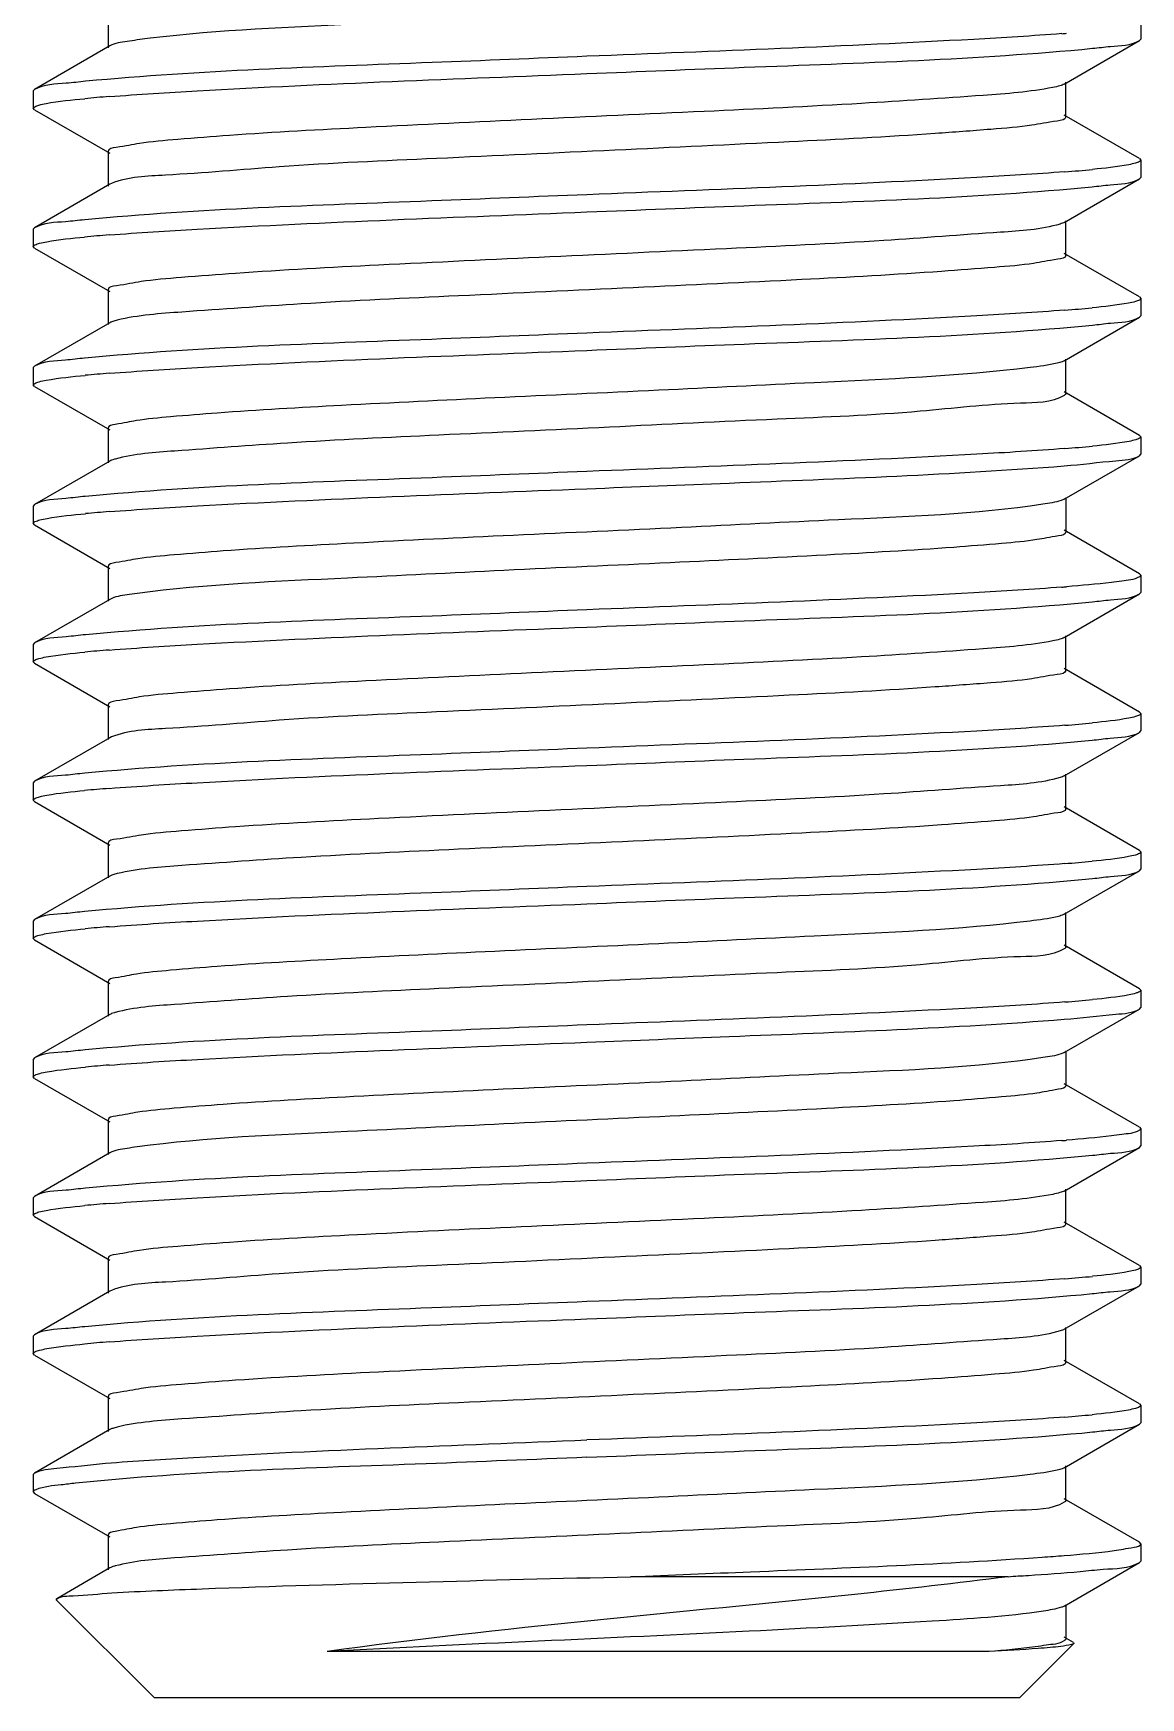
# Model space of a CAD drawing. Extents: x 1725261 to 1937680, y 860327 to 1571294.
# Drawn here: x 1828760.7 to 1828903.1, y 1234592.4 to 1234806.5 of the extents above; entities that cross this region are included whole.
import ezdxf

# ---------------------------------------------------------------- set-up
doc = ezdxf.new("R2010")
doc.units = 0
doc.header["$LTSCALE"] = 1000
doc.header["$MEASUREMENT"] = 0

msp = doc.modelspace()

# ---------------------------------------------------------------- linework, layer by layer
at = {"linetype": 'Continuous'}
for p, q in [((1828770.32, 1234809.09), (1828770.32, 1234804.64)), ((1828903.05, 1234807.97), (1828903.05, 1234805.75)), ((1828770.52, 1234804.86), (1828760.86, 1234799.27)), ((1828893.23, 1234799.96), (1828902.88, 1234805.56)), ((1828902.88, 1234805.56), (1828903.05, 1234805.75)), ((1828760.86, 1234799.27), (1828760.69, 1234799.08)), ((1828760.69, 1234799.08), (1828760.69, 1234796.85)), ((1828893.42, 1234795.74), (1828893.42, 1234800.19)), ((1828760.86, 1234796.66), (1828760.69, 1234796.85)), ((1828760.86, 1234796.66), (1828770.52, 1234791.07)), ((1828902.88, 1234790.37), (1828893.23, 1234795.97)), ((1828770.32, 1234791.29), (1828770.32, 1234786.84)), ((1828902.88, 1234790.37), (1828903.05, 1234790.18)), ((1828903.05, 1234790.18), (1828903.05, 1234787.96)), ((1828893.23, 1234782.17), (1828902.88, 1234787.76)), ((1828902.88, 1234787.76), (1828903.05, 1234787.96)), ((1828770.52, 1234787.07), (1828760.86, 1234781.48)), ((1828770.74, 1234787.17), (1828770.52, 1234787.07)), ((1828760.86, 1234781.48), (1828760.69, 1234781.28)), ((1828893.42, 1234777.95), (1828893.42, 1234782.39)), ((1828760.69, 1234781.28), (1828760.69, 1234779.06)), ((1828760.86, 1234778.86), (1828760.69, 1234779.06)), ((1828760.86, 1234778.86), (1828770.52, 1234773.27)), ((1828902.88, 1234772.58), (1828893.23, 1234778.17)), ((1828770.32, 1234773.5), (1828770.32, 1234769.05)), ((1828902.88, 1234772.58), (1828903.05, 1234772.38)), ((1828903.05, 1234772.38), (1828903.05, 1234770.16)), ((1828770.52, 1234769.27), (1828760.86, 1234763.68)), ((1828893.23, 1234764.37), (1828902.88, 1234769.97)), ((1828902.88, 1234769.97), (1828903.05, 1234770.16)), ((1828893.23, 1234764.37), (1828892.95, 1234764.25)), ((1828893.42, 1234760.15), (1828893.42, 1234764.6)), ((1828760.86, 1234763.68), (1828760.69, 1234763.49)), ((1828760.69, 1234763.49), (1828760.69, 1234761.26)), ((1828760.86, 1234761.07), (1828760.69, 1234761.26)), ((1828760.86, 1234761.07), (1828770.52, 1234755.48)), ((1828902.88, 1234754.78), (1828893.23, 1234760.38)), ((1828770.32, 1234755.7), (1828770.32, 1234751.25)), ((1828902.88, 1234754.78), (1828903.05, 1234754.59)), ((1828903.05, 1234754.59), (1828903.05, 1234752.37)), ((1828770.52, 1234751.48), (1828760.86, 1234745.89)), ((1828893.23, 1234746.58), (1828902.88, 1234752.17)), ((1828902.88, 1234752.17), (1828903.05, 1234752.37)), ((1828760.86, 1234745.89), (1828760.69, 1234745.69)), ((1828760.69, 1234745.69), (1828760.69, 1234743.47)), ((1828893.42, 1234746.8), (1828893.42, 1234742.36)), ((1828760.86, 1234743.27), (1828760.69, 1234743.47)), ((1828760.86, 1234743.27), (1828770.52, 1234737.68)), ((1828902.88, 1234736.99), (1828893.23, 1234742.58)), ((1828770.32, 1234737.91), (1828770.32, 1234733.46)), ((1828902.88, 1234736.99), (1828903.05, 1234736.79)), ((1828903.05, 1234736.79), (1828903.05, 1234734.57)), ((1828893.23, 1234728.78), (1828902.88, 1234734.38)), ((1828902.88, 1234734.38), (1828903.05, 1234734.57)), ((1828770.52, 1234733.68), (1828760.86, 1234728.09)), ((1828760.86, 1234728.09), (1828760.69, 1234727.9)), ((1828760.69, 1234727.9), (1828760.69, 1234725.67)), ((1828893.42, 1234724.56), (1828893.42, 1234729.01)), ((1828760.86, 1234725.48), (1828760.69, 1234725.67)), ((1828760.86, 1234725.48), (1828770.52, 1234719.89)), ((1828902.88, 1234719.19), (1828893.23, 1234724.79)), ((1828770.32, 1234720.11), (1828770.32, 1234715.66)), ((1828902.88, 1234719.19), (1828903.05, 1234719)), ((1828903.05, 1234719), (1828903.05, 1234716.78)), ((1828770.52, 1234715.89), (1828760.86, 1234710.3)), ((1828770.74, 1234715.99), (1828770.52, 1234715.89)), ((1828893.23, 1234710.99), (1828902.88, 1234716.58)), ((1828902.88, 1234716.58), (1828903.05, 1234716.78)), ((1828893.42, 1234706.77), (1828893.42, 1234711.21)), ((1828760.86, 1234710.3), (1828760.69, 1234710.1)), ((1828760.69, 1234710.1), (1828760.69, 1234707.88)), ((1828760.86, 1234707.68), (1828760.69, 1234707.88)), ((1828760.86, 1234707.68), (1828770.52, 1234702.09)), ((1828902.88, 1234701.4), (1828893.23, 1234706.99)), ((1828770.32, 1234702.32), (1828770.32, 1234697.87)), ((1828902.88, 1234701.4), (1828903.05, 1234701.2)), ((1828903.05, 1234701.2), (1828903.05, 1234698.98)), ((1828770.52, 1234698.09), (1828760.86, 1234692.5)), ((1828893.23, 1234693.19), (1828902.88, 1234698.79)), ((1828902.88, 1234698.79), (1828903.05, 1234698.98)), ((1828760.86, 1234692.5), (1828760.69, 1234692.31)), ((1828760.69, 1234692.31), (1828760.69, 1234690.08)), ((1828893.23, 1234693.19), (1828892.95, 1234693.07)), ((1828893.42, 1234688.97), (1828893.42, 1234693.42)), ((1828760.86, 1234689.89), (1828760.69, 1234690.08)), ((1828760.86, 1234689.89), (1828770.52, 1234684.3)), ((1828902.88, 1234683.6), (1828893.23, 1234689.2)), ((1828770.32, 1234684.52), (1828770.32, 1234680.07)), ((1828902.88, 1234683.6), (1828903.05, 1234683.41)), ((1828903.05, 1234683.41), (1828903.05, 1234681.19)), ((1828893.23, 1234675.4), (1828902.88, 1234680.99)), ((1828902.88, 1234680.99), (1828903.05, 1234681.19)), ((1828770.52, 1234680.3), (1828760.86, 1234674.71)), ((1828760.86, 1234674.71), (1828760.69, 1234674.51)), ((1828760.69, 1234674.51), (1828760.69, 1234672.29)), ((1828893.42, 1234675.62), (1828893.42, 1234671.18)), ((1828760.86, 1234672.09), (1828760.69, 1234672.29)), ((1828760.86, 1234672.09), (1828770.52, 1234666.5)), ((1828902.88, 1234665.81), (1828893.23, 1234671.4)), ((1828770.32, 1234666.73), (1828770.32, 1234662.28)), ((1828902.88, 1234665.81), (1828903.05, 1234665.61)), ((1828903.05, 1234665.61), (1828903.05, 1234663.39)), ((1828770.52, 1234662.5), (1828760.86, 1234656.91)), ((1828893.23, 1234657.6), (1828902.88, 1234663.2)), ((1828902.88, 1234663.2), (1828903.05, 1234663.39)), ((1828893.42, 1234653.38), (1828893.42, 1234657.83)), ((1828760.86, 1234656.91), (1828760.69, 1234656.72)), ((1828760.69, 1234656.72), (1828760.69, 1234654.49)), ((1828760.86, 1234654.3), (1828760.69, 1234654.49)), ((1828760.86, 1234654.3), (1828770.52, 1234648.71)), ((1828902.88, 1234648.01), (1828893.23, 1234653.61)), ((1828770.32, 1234648.93), (1828770.32, 1234644.48)), ((1828902.88, 1234648.01), (1828903.05, 1234647.82)), ((1828903.05, 1234647.82), (1828903.05, 1234645.6)), ((1828770.52, 1234644.71), (1828760.86, 1234639.12)), ((1828770.74, 1234644.81), (1828770.52, 1234644.71)), ((1828893.23, 1234639.81), (1828902.88, 1234645.4)), ((1828902.88, 1234645.4), (1828903.05, 1234645.6)), ((1828893.42, 1234635.59), (1828893.42, 1234640.03)), ((1828760.86, 1234639.12), (1828760.69, 1234638.92)), ((1828760.69, 1234638.92), (1828760.69, 1234636.7)), ((1828760.86, 1234636.5), (1828760.69, 1234636.7)), ((1828760.86, 1234636.5), (1828770.52, 1234630.91)), ((1828902.88, 1234630.22), (1828893.23, 1234635.81)), ((1828770.32, 1234631.14), (1828770.32, 1234626.69)), ((1828902.88, 1234630.22), (1828903.05, 1234630.02)), ((1828903.05, 1234630.02), (1828903.05, 1234627.8)), ((1828893.23, 1234622.01), (1828902.88, 1234627.61)), ((1828902.88, 1234627.61), (1828903.05, 1234627.8)), ((1828770.52, 1234626.91), (1828760.86, 1234621.32)), ((1828760.69, 1234621.13), (1828760.86, 1234621.32)), ((1828760.69, 1234621.13), (1828760.69, 1234618.9)), ((1828893.23, 1234622.01), (1828892.95, 1234621.89)), ((1828893.42, 1234617.79), (1828893.42, 1234622.24)), ((1828760.69, 1234618.9), (1828760.86, 1234618.71)), ((1828760.86, 1234618.71), (1828770.52, 1234613.12)), ((1828902.88, 1234612.42), (1828893.23, 1234618.02)), ((1828770.32, 1234613.34), (1828770.32, 1234608.89)), ((1828903.05, 1234612.23), (1828902.88, 1234612.42)), ((1828903.05, 1234612.23), (1828903.05, 1234610.01)), ((1828770.52, 1234609.12), (1828763.7, 1234605.17)), ((1828886, 1234608), (1828837.46, 1234608)), ((1828893.23, 1234604.22), (1828902.88, 1234609.81)), ((1828902.88, 1234609.81), (1828903.05, 1234610.01)), ((1828763.65, 1234605.04), (1828763.7, 1234605.17)), ((1828776.26, 1234592.43), (1828763.65, 1234605.04)), ((1828893.42, 1234604.44), (1828893.42, 1234600)), ((1828887.48, 1234592.43), (1828894.45, 1234599.4)), ((1828894.4, 1234599.54), (1828893.23, 1234600.22)), ((1828894.4, 1234599.54), (1828894.45, 1234599.4)), ((1828883.57, 1234598.37), (1828798.48, 1234598.37)), ((1828887.48, 1234592.43), (1828776.26, 1234592.43))]:
    msp.add_line(p, q, dxfattribs=at)
for centre, radius, start, end in [((1828871.93, 1235077.81), 272.18, 274.4234, 274.5497), ((1828786.06, 1234597.98), 200.98, 94.457, 95.3557), ((1828878.47, 1234979.68), 191.58, 274.4414, 275.5078), ((1828786.03, 1234580.52), 200.64, 94.4561, 95.3622), ((1828878.38, 1234962.89), 192.58, 274.4467, 275.4882), ((1828786.21, 1234560.67), 202.71, 94.457, 95.331), ((1828773, 1234745.18), 6.79, 105.0931, 106.1411), ((1828878.49, 1234943.86), 191.34, 274.444, 275.509), ((1828786.3, 1234541.73), 203.86, 94.4581, 95.3147), ((1828871.93, 1235006.63), 272.18, 274.4234, 274.5497), ((1828786.06, 1234526.8), 200.98, 94.457, 95.3557), ((1828878.47, 1234908.5), 191.58, 274.4414, 275.5078), ((1828786.03, 1234509.34), 200.64, 94.4561, 95.3622), ((1828878.38, 1234891.71), 192.58, 274.4467, 275.4882), ((1828786.21, 1234489.49), 202.71, 94.457, 95.331), ((1828878.49, 1234872.68), 191.34, 274.444, 275.509), ((1828773, 1234674), 6.79, 105.0931, 106.1411), ((1828786.3, 1234470.55), 203.86, 94.4581, 95.3147), ((1828871.93, 1234935.45), 272.18, 274.4234, 274.5497), ((1828786.06, 1234455.62), 200.98, 94.457, 95.3557), ((1828878.47, 1234837.32), 191.58, 274.4414, 275.5078), ((1828786.03, 1234438.16), 200.64, 94.4561, 95.3622), ((1828878.38, 1234820.53), 192.58, 274.4467, 275.4882), ((1828773, 1234602.82), 6.79, 105.0931, 106.1411)]:
    msp.add_arc(centre, radius, start, end, dxfattribs=at)
for points, knots in [([(1828893.42, 1234813.54), (1828893.42, 1234813.18), (1828891.6, 1234812.92), (1828889.33, 1234812.41), (1828884.56, 1234812), (1828875.69, 1234811.27), (1828861.38, 1234810.49), (1828842.14, 1234809.54), (1828821.61, 1234808.64), (1828798.77, 1234807.44), (1828783, 1234806.83), (1828774.04, 1234805.63)], [0, 0, 0, 0, 0.00884, 0.032379, 0.070466, 0.122006, 0.258971, 0.426878, 0.605536, 0.773444, 1, 1, 1, 1]), ([(1828774.04, 1234805.63), (1828773.61, 1234805.57), (1828772.43, 1234805.37), (1828771.18, 1234805.25), (1828770.52, 1234804.86)], [0, 0, 0, 0, 0.360643, 1, 1, 1, 1]), ([(1828892.92, 1234806.45), (1828889.15, 1234806.15), (1828868.81, 1234804.93), (1828848.44, 1234804.19), (1828831.87, 1234803.53)], [0, 0, 0, 0, 0.18595, 1, 1, 1, 1]), ([(1828896.86, 1234804.56), (1828897.62, 1234804.63), (1828899.61, 1234804.92), (1828901.79, 1234804.92), (1828902.88, 1234805.56)], [0, 0, 0, 0, 0.377935, 1, 1, 1, 1]), ([(1828831.87, 1234803.53), (1828825.24, 1234803.26), (1828803.76, 1234802.35), (1828782.23, 1234801.71), (1828767.42, 1234800.32)], [0, 0, 0, 0, 0.308379, 1, 1, 1, 1]), ([(1828831.87, 1234801.3), (1828838.6, 1234801.57), (1828860.27, 1234802.5), (1828881.97, 1234803.11), (1828896.86, 1234804.56)], [0, 0, 0, 0, 0.310578, 1, 1, 1, 1]), ([(1828770.45, 1234798.35), (1828774.22, 1234798.65), (1828794.68, 1234799.89), (1828815.17, 1234800.64), (1828831.87, 1234801.3)], [0, 0, 0, 0, 0.184524, 1, 1, 1, 1]), ([(1828767.42, 1234800.32), (1828766.58, 1234800.24), (1828764.42, 1234799.94), (1828762.05, 1234799.96), (1828760.86, 1234799.27)], [0, 0, 0, 0, 0.379704, 1, 1, 1, 1]), ([(1828891.76, 1234799.53), (1828888.81, 1234798.94), (1828880.58, 1234798.33), (1828865.65, 1234797.32), (1828846.28, 1234796.4), (1828825.03, 1234795.43), (1828804.72, 1234794.46), (1828789.45, 1234793.65), (1828779.92, 1234792.89), (1828774.75, 1234792.47), (1828772.31, 1234791.92), (1828770.32, 1234791.67), (1828770.32, 1234791.29)], [0, 0, 0, 0, 0.074051, 0.202548, 0.368862, 0.551322, 0.726125, 0.870472, 0.925123, 0.96561, 0.990669, 1, 1, 1, 1]), ([(1828893.22, 1234799.96), (1828893.05, 1234799.86), (1828892.56, 1234799.7), (1828892.07, 1234799.59), (1828891.76, 1234799.53)], [0, 0, 0, 0, 0.388593, 1, 1, 1, 1]), ([(1828760.69, 1234796.85), (1828760.69, 1234796.94), (1828760.98, 1234797.14), (1828761.23, 1234797.2), (1828761.41, 1234797.26)], [0, 0, 0, 0, 0.318631, 1, 1, 1, 1]), ([(1828761.41, 1234797.26), (1828761.72, 1234797.34), (1828763.66, 1234797.74), (1828765.64, 1234797.93), (1828767.3, 1234798.08)], [0, 0, 0, 0, 0.159226, 1, 1, 1, 1]), ([(1828893.42, 1234795.74), (1828893.42, 1234795.33), (1828891.26, 1234795.1), (1828888.64, 1234794.5), (1828883.07, 1234794.08), (1828872.86, 1234793.29), (1828856.62, 1234792.45), (1828835.29, 1234791.45), (1828813.44, 1234790.41), (1828794.11, 1234789.59), (1828780.32, 1234788.29), (1828772.92, 1234788.04), (1828770.74, 1234787.17)], [0, 0, 0, 0, 0.009911, 0.036684, 0.079861, 0.138026, 0.290611, 0.473012, 0.659513, 0.823824, 0.942824, 1, 1, 1, 1]), ([(1828903.05, 1234790.18), (1828903.05, 1234790.09), (1828902.79, 1234789.91), (1828902.55, 1234789.84), (1828902.38, 1234789.79)], [0, 0, 0, 0, 0.322656, 1, 1, 1, 1]), ([(1828893.3, 1234788.68), (1828889.53, 1234788.38), (1828869.07, 1234787.14), (1828848.58, 1234786.4), (1828831.87, 1234785.73)], [0, 0, 0, 0, 0.184477, 1, 1, 1, 1]), ([(1828896.8, 1234786.76), (1828897.58, 1234786.83), (1828899.58, 1234787.12), (1828901.78, 1234787.12), (1828902.88, 1234787.76)], [0, 0, 0, 0, 0.378132, 1, 1, 1, 1]), ([(1828902.38, 1234789.79), (1828902.1, 1234789.71), (1828900.27, 1234789.32), (1828898.41, 1234789.14), (1828896.86, 1234788.99)], [0, 0, 0, 0, 0.159145, 1, 1, 1, 1]), ([(1828831.87, 1234785.73), (1828825.22, 1234785.47), (1828803.7, 1234784.55), (1828782.13, 1234783.91), (1828767.3, 1234782.51)], [0, 0, 0, 0, 0.308852, 1, 1, 1, 1]), ([(1828831.87, 1234783.51), (1828838.59, 1234783.77), (1828860.24, 1234784.7), (1828881.93, 1234785.31), (1828896.8, 1234786.76)], [0, 0, 0, 0, 0.310323, 1, 1, 1, 1]), ([(1828770.45, 1234780.56), (1828774.22, 1234780.85), (1828794.68, 1234782.09), (1828815.17, 1234782.84), (1828831.87, 1234783.51)], [0, 0, 0, 0, 0.18453, 1, 1, 1, 1]), ([(1828767.3, 1234782.51), (1828766.48, 1234782.43), (1828764.36, 1234782.14), (1828762.03, 1234782.16), (1828760.86, 1234781.48)], [0, 0, 0, 0, 0.37931, 1, 1, 1, 1]), ([(1828892.68, 1234781.96), (1828890.21, 1234781.22), (1828882.56, 1234780.77), (1828868.32, 1234779.63), (1828848.98, 1234778.75), (1828827.31, 1234777.74), (1828806.32, 1234776.75), (1828790.4, 1234775.92), (1828780.42, 1234775.14), (1828774.98, 1234774.71), (1828772.42, 1234774.13), (1828770.33, 1234773.89), (1828770.32, 1234773.5)], [0, 0, 0, 0, 0.062951, 0.18524, 0.350271, 0.535399, 0.715185, 0.864922, 0.92187, 0.964113, 0.990297, 1, 1, 1, 1]), ([(1828893.22, 1234782.17), (1828893.15, 1234782.13), (1828892.97, 1234782.05), (1828892.79, 1234781.99), (1828892.68, 1234781.96)], [0, 0, 0, 0, 0.430479, 1, 1, 1, 1]), ([(1828760.69, 1234779.06), (1828760.69, 1234779.16), (1828761.02, 1234779.36), (1828761.29, 1234779.43), (1828761.5, 1234779.48)], [0, 0, 0, 0, 0.315061, 1, 1, 1, 1]), ([(1828761.5, 1234779.48), (1828761.8, 1234779.57), (1828763.72, 1234779.95), (1828765.66, 1234780.13), (1828767.28, 1234780.29)], [0, 0, 0, 0, 0.163145, 1, 1, 1, 1]), ([(1828893.42, 1234777.95), (1828893.42, 1234777.56), (1828891.38, 1234777.31), (1828888.88, 1234776.75), (1828883.58, 1234776.33), (1828873.82, 1234775.56), (1828858.23, 1234774.73), (1828837.57, 1234773.75), (1828816.1, 1234772.76), (1828796.74, 1234771.86), (1828782.14, 1234770.8), (1828774.2, 1234770.25), (1828771.48, 1234769.6)], [0, 0, 0, 0, 0.00951, 0.035123, 0.076469, 0.132247, 0.279239, 0.456494, 0.640275, 0.805971, 0.931424, 1, 1, 1, 1]), ([(1828893.32, 1234770.89), (1828889.55, 1234770.59), (1828869.07, 1234769.35), (1828848.58, 1234768.6), (1828831.87, 1234767.94)], [0, 0, 0, 0, 0.184455, 1, 1, 1, 1]), ([(1828902.37, 1234771.99), (1828902.08, 1234771.91), (1828900.24, 1234771.52), (1828898.37, 1234771.34), (1828896.8, 1234771.19)], [0, 0, 0, 0, 0.159397, 1, 1, 1, 1]), ([(1828903.05, 1234772.38), (1828903.05, 1234772.3), (1828902.78, 1234772.11), (1828902.54, 1234772.04), (1828902.37, 1234771.99)], [0, 0, 0, 0, 0.322005, 1, 1, 1, 1]), ([(1828771.48, 1234769.6), (1828771.28, 1234769.55), (1828770.96, 1234769.46), (1828770.64, 1234769.34), (1828770.52, 1234769.27)], [0, 0, 0, 0, 0.59312, 1, 1, 1, 1]), ([(1828831.87, 1234765.71), (1828838.6, 1234765.98), (1828860.27, 1234766.91), (1828881.98, 1234767.52), (1828896.86, 1234768.97)], [0, 0, 0, 0, 0.310595, 1, 1, 1, 1]), ([(1828896.86, 1234768.97), (1828897.62, 1234769.04), (1828899.61, 1234769.33), (1828901.79, 1234769.33), (1828902.88, 1234769.97)], [0, 0, 0, 0, 0.377931, 1, 1, 1, 1]), ([(1828831.87, 1234767.94), (1828825.22, 1234767.67), (1828803.68, 1234766.75), (1828782.12, 1234766.12), (1828767.28, 1234764.72)], [0, 0, 0, 0, 0.308927, 1, 1, 1, 1]), ([(1828767.28, 1234764.72), (1828766.46, 1234764.64), (1828764.34, 1234764.34), (1828762.03, 1234764.36), (1828760.86, 1234763.68)], [0, 0, 0, 0, 0.379296, 1, 1, 1, 1]), ([(1828770.46, 1234762.76), (1828774.23, 1234763.06), (1828794.69, 1234764.3), (1828815.17, 1234765.05), (1828831.87, 1234765.71)], [0, 0, 0, 0, 0.184554, 1, 1, 1, 1]), ([(1828892.95, 1234764.25), (1828892.75, 1234764.17), (1828891.4, 1234763.81), (1828890.01, 1234763.64), (1828888.85, 1234763.5)], [0, 0, 0, 0, 0.158312, 1, 1, 1, 1]), ([(1828761.43, 1234761.67), (1828761.74, 1234761.76), (1828763.7, 1234762.15), (1828765.7, 1234762.34), (1828767.37, 1234762.5)], [0, 0, 0, 0, 0.159617, 1, 1, 1, 1]), ([(1828888.85, 1234763.5), (1828879.64, 1234762.38), (1828863.68, 1234761.71), (1828840.73, 1234760.54), (1828820.46, 1234759.64), (1828801.59, 1234758.71), (1828787.59, 1234757.94), (1828778.95, 1234757.22), (1828774.31, 1234756.81), (1828772.09, 1234756.31), (1828770.33, 1234756.05), (1828770.32, 1234755.7)], [0, 0, 0, 0, 0.234088, 0.402448, 0.579889, 0.745639, 0.880314, 0.930897, 0.968237, 0.991317, 1, 1, 1, 1]), ([(1828760.69, 1234761.26), (1828760.69, 1234761.35), (1828760.99, 1234761.55), (1828761.24, 1234761.62), (1828761.43, 1234761.67)], [0, 0, 0, 0, 0.317967, 1, 1, 1, 1]), ([(1828893.23, 1234759.93), (1828891.59, 1234758.95), (1828885, 1234759), (1828872.99, 1234757.51), (1828855.23, 1234756.86), (1828834.65, 1234755.81), (1828813.65, 1234754.85), (1828794.99, 1234753.98), (1828781.16, 1234752.91), (1828773.71, 1234752.41), (1828771.23, 1234751.74)], [0, 0, 0, 0, 0.046973, 0.152409, 0.303029, 0.479455, 0.658932, 0.818305, 0.937036, 1, 1, 1, 1]), ([(1828893.42, 1234760.15), (1828893.42, 1234760.11), (1828893.37, 1234760.02), (1828893.29, 1234759.96), (1828893.23, 1234759.93)], [0, 0, 0, 0, 0.402304, 1, 1, 1, 1]), ([(1828902.41, 1234754.21), (1828902.13, 1234754.13), (1828900.29, 1234753.73), (1828898.43, 1234753.55), (1828896.86, 1234753.4)], [0, 0, 0, 0, 0.157623, 1, 1, 1, 1]), ([(1828903.05, 1234754.59), (1828903.05, 1234754.51), (1828902.8, 1234754.32), (1828902.58, 1234754.26), (1828902.41, 1234754.21)], [0, 0, 0, 0, 0.324871, 1, 1, 1, 1]), ([(1828771.11, 1234751.71), (1828770.99, 1234751.67), (1828770.79, 1234751.61), (1828770.6, 1234751.52), (1828770.52, 1234751.48)], [0, 0, 0, 0, 0.572041, 1, 1, 1, 1]), ([(1828893.32, 1234753.09), (1828889.54, 1234752.79), (1828869.07, 1234751.56), (1828848.58, 1234750.81), (1828831.87, 1234750.14)], [0, 0, 0, 0, 0.184436, 1, 1, 1, 1]), ([(1828893.22, 1234750.86), (1828895.44, 1234751.03), (1828898.59, 1234751.47), (1828901.99, 1234751.66), (1828902.88, 1234752.17)], [0, 0, 0, 0, 0.683734, 1, 1, 1, 1]), ([(1828831.87, 1234750.14), (1828825.23, 1234749.88), (1828803.73, 1234748.96), (1828782.19, 1234748.32), (1828767.37, 1234746.93)], [0, 0, 0, 0, 0.308576, 1, 1, 1, 1]), ([(1828831.87, 1234747.92), (1828837.97, 1234748.16), (1828858.42, 1234749), (1828878.89, 1234749.73), (1828893.22, 1234750.86)], [0, 0, 0, 0, 0.297863, 1, 1, 1, 1]), ([(1828770.46, 1234744.97), (1828774.23, 1234745.27), (1828794.69, 1234746.5), (1828815.17, 1234747.25), (1828831.87, 1234747.92)], [0, 0, 0, 0, 0.184575, 1, 1, 1, 1]), ([(1828767.37, 1234746.93), (1828766.54, 1234746.85), (1828764.39, 1234746.55), (1828762.04, 1234746.57), (1828760.86, 1234745.89)], [0, 0, 0, 0, 0.37952, 1, 1, 1, 1]), ([(1828890.48, 1234745.93), (1828881.79, 1234744.61), (1828866.23, 1234744.09), (1828843.53, 1234742.86), (1828822.74, 1234741.95), (1828803.15, 1234741), (1828788.51, 1234740.2), (1828779.43, 1234739.47), (1828774.52, 1234739.05), (1828772.2, 1234738.53), (1828770.32, 1234738.27), (1828770.32, 1234737.91)], [0, 0, 0, 0, 0.218787, 0.386207, 0.566108, 0.736243, 0.875583, 0.928118, 0.966979, 0.991, 1, 1, 1, 1]), ([(1828893.22, 1234746.58), (1828893.1, 1234746.51), (1828892.21, 1234746.18), (1828891.27, 1234746.05), (1828890.48, 1234745.93)], [0, 0, 0, 0, 0.147905, 1, 1, 1, 1]), ([(1828760.69, 1234743.47), (1828760.69, 1234743.57), (1828761.03, 1234743.77), (1828761.31, 1234743.84), (1828761.52, 1234743.9)], [0, 0, 0, 0, 0.313847, 1, 1, 1, 1]), ([(1828761.52, 1234743.9), (1828761.83, 1234743.98), (1828763.78, 1234744.37), (1828765.77, 1234744.55), (1828767.42, 1234744.71)], [0, 0, 0, 0, 0.163234, 1, 1, 1, 1]), ([(1828893.42, 1234742.36), (1828893.42, 1234742), (1828891.6, 1234741.74), (1828889.33, 1234741.23), (1828884.56, 1234740.82), (1828875.69, 1234740.09), (1828861.38, 1234739.31), (1828842.14, 1234738.36), (1828821.61, 1234737.46), (1828798.77, 1234736.26), (1828783, 1234735.65), (1828774.04, 1234734.45)], [0, 0, 0, 0, 0.00884, 0.032379, 0.070466, 0.122006, 0.258971, 0.426878, 0.605536, 0.773444, 1, 1, 1, 1]), ([(1828903.05, 1234736.79), (1828903.05, 1234736.71), (1828902.23, 1234736.12), (1828901.4, 1234736.17), (1828900.63, 1234736.05)], [0, 0, 0, 0, 0.093121, 1, 1, 1, 1]), ([(1828774.04, 1234734.45), (1828773.61, 1234734.39), (1828772.43, 1234734.19), (1828771.18, 1234734.07), (1828770.52, 1234733.68)], [0, 0, 0, 0, 0.360643, 1, 1, 1, 1]), ([(1828892.92, 1234735.27), (1828889.15, 1234734.97), (1828868.81, 1234733.75), (1828848.44, 1234733.01), (1828831.87, 1234732.35)], [0, 0, 0, 0, 0.18595, 1, 1, 1, 1]), ([(1828900.63, 1234736.05), (1828900.18, 1234735.99), (1828897.82, 1234735.67), (1828895.44, 1234735.47), (1828893.52, 1234735.31)], [0, 0, 0, 0, 0.190828, 1, 1, 1, 1]), ([(1828896.86, 1234733.38), (1828897.62, 1234733.45), (1828899.61, 1234733.74), (1828901.79, 1234733.74), (1828902.88, 1234734.38)], [0, 0, 0, 0, 0.377935, 1, 1, 1, 1]), ([(1828831.87, 1234732.35), (1828825.24, 1234732.08), (1828803.76, 1234731.17), (1828782.23, 1234730.53), (1828767.42, 1234729.14)], [0, 0, 0, 0, 0.308379, 1, 1, 1, 1]), ([(1828831.87, 1234730.12), (1828838.6, 1234730.39), (1828860.27, 1234731.32), (1828881.97, 1234731.93), (1828896.86, 1234733.38)], [0, 0, 0, 0, 0.310578, 1, 1, 1, 1]), ([(1828770.45, 1234727.17), (1828774.22, 1234727.47), (1828794.68, 1234728.71), (1828815.17, 1234729.46), (1828831.87, 1234730.12)], [0, 0, 0, 0, 0.184524, 1, 1, 1, 1]), ([(1828767.42, 1234729.14), (1828766.58, 1234729.06), (1828764.42, 1234728.76), (1828762.05, 1234728.78), (1828760.86, 1234728.09)], [0, 0, 0, 0, 0.379704, 1, 1, 1, 1]), ([(1828891.76, 1234728.35), (1828888.81, 1234727.76), (1828880.58, 1234727.15), (1828865.65, 1234726.14), (1828846.28, 1234725.22), (1828825.03, 1234724.25), (1828804.72, 1234723.28), (1828789.45, 1234722.47), (1828779.92, 1234721.71), (1828774.75, 1234721.29), (1828772.31, 1234720.74), (1828770.32, 1234720.49), (1828770.32, 1234720.11)], [0, 0, 0, 0, 0.074051, 0.202548, 0.368862, 0.551322, 0.726125, 0.870472, 0.925123, 0.96561, 0.990669, 1, 1, 1, 1]), ([(1828893.22, 1234728.78), (1828893.05, 1234728.68), (1828892.56, 1234728.52), (1828892.07, 1234728.41), (1828891.76, 1234728.35)], [0, 0, 0, 0, 0.388593, 1, 1, 1, 1]), ([(1828760.69, 1234725.67), (1828760.69, 1234725.76), (1828760.98, 1234725.96), (1828761.23, 1234726.02), (1828761.41, 1234726.08)], [0, 0, 0, 0, 0.318631, 1, 1, 1, 1]), ([(1828761.41, 1234726.08), (1828761.72, 1234726.16), (1828763.66, 1234726.56), (1828765.64, 1234726.75), (1828767.3, 1234726.9)], [0, 0, 0, 0, 0.159226, 1, 1, 1, 1]), ([(1828893.42, 1234724.56), (1828893.42, 1234724.15), (1828891.26, 1234723.92), (1828888.64, 1234723.32), (1828883.07, 1234722.9), (1828872.86, 1234722.11), (1828856.62, 1234721.27), (1828835.29, 1234720.27), (1828813.44, 1234719.23), (1828794.11, 1234718.42), (1828780.32, 1234717.11), (1828772.92, 1234716.86), (1828770.74, 1234715.99)], [0, 0, 0, 0, 0.009911, 0.036684, 0.079861, 0.138026, 0.290611, 0.473012, 0.659513, 0.823824, 0.942824, 1, 1, 1, 1]), ([(1828893.3, 1234717.5), (1828889.53, 1234717.2), (1828869.07, 1234715.96), (1828848.58, 1234715.22), (1828831.87, 1234714.55)], [0, 0, 0, 0, 0.184477, 1, 1, 1, 1]), ([(1828902.38, 1234718.61), (1828902.1, 1234718.53), (1828900.27, 1234718.14), (1828898.41, 1234717.96), (1828896.86, 1234717.81)], [0, 0, 0, 0, 0.159145, 1, 1, 1, 1]), ([(1828903.05, 1234719), (1828903.05, 1234718.91), (1828902.79, 1234718.73), (1828902.55, 1234718.66), (1828902.38, 1234718.61)], [0, 0, 0, 0, 0.322656, 1, 1, 1, 1]), ([(1828831.87, 1234712.33), (1828838.59, 1234712.59), (1828860.24, 1234713.52), (1828881.93, 1234714.14), (1828896.8, 1234715.58)], [0, 0, 0, 0, 0.310323, 1, 1, 1, 1]), ([(1828896.8, 1234715.58), (1828897.58, 1234715.66), (1828899.58, 1234715.94), (1828901.78, 1234715.94), (1828902.88, 1234716.58)], [0, 0, 0, 0, 0.378132, 1, 1, 1, 1]), ([(1828831.87, 1234714.55), (1828825.22, 1234714.29), (1828803.7, 1234713.37), (1828782.13, 1234712.73), (1828767.3, 1234711.33)], [0, 0, 0, 0, 0.308852, 1, 1, 1, 1]), ([(1828767.3, 1234711.33), (1828766.48, 1234711.25), (1828764.36, 1234710.96), (1828762.03, 1234710.98), (1828760.86, 1234710.3)], [0, 0, 0, 0, 0.37931, 1, 1, 1, 1]), ([(1828892.68, 1234710.78), (1828890.21, 1234710.04), (1828882.56, 1234709.59), (1828868.32, 1234708.45), (1828848.98, 1234707.57), (1828827.31, 1234706.56), (1828806.32, 1234705.57), (1828790.4, 1234704.74), (1828780.42, 1234703.96), (1828774.98, 1234703.53), (1828772.42, 1234702.95), (1828770.33, 1234702.71), (1828770.32, 1234702.32)], [0, 0, 0, 0, 0.062951, 0.18524, 0.350271, 0.535399, 0.715185, 0.864922, 0.92187, 0.964113, 0.990297, 1, 1, 1, 1]), ([(1828770.45, 1234709.38), (1828774.22, 1234709.67), (1828794.68, 1234710.91), (1828815.17, 1234711.66), (1828831.87, 1234712.33)], [0, 0, 0, 0, 0.18453, 1, 1, 1, 1]), ([(1828893.22, 1234710.99), (1828893.15, 1234710.95), (1828892.97, 1234710.87), (1828892.79, 1234710.81), (1828892.68, 1234710.78)], [0, 0, 0, 0, 0.430479, 1, 1, 1, 1]), ([(1828761.5, 1234708.3), (1828761.8, 1234708.39), (1828763.72, 1234708.77), (1828765.66, 1234708.95), (1828767.28, 1234709.11)], [0, 0, 0, 0, 0.163145, 1, 1, 1, 1]), ([(1828760.69, 1234707.88), (1828760.69, 1234707.98), (1828761.02, 1234708.18), (1828761.29, 1234708.25), (1828761.5, 1234708.3)], [0, 0, 0, 0, 0.315061, 1, 1, 1, 1]), ([(1828893.42, 1234706.77), (1828893.42, 1234706.38), (1828891.38, 1234706.13), (1828888.88, 1234705.57), (1828883.58, 1234705.15), (1828873.82, 1234704.38), (1828858.23, 1234703.55), (1828837.57, 1234702.57), (1828816.1, 1234701.58), (1828796.74, 1234700.68), (1828782.14, 1234699.62), (1828774.2, 1234699.07), (1828771.48, 1234698.42)], [0, 0, 0, 0, 0.00951, 0.035123, 0.076469, 0.132247, 0.279239, 0.456494, 0.640275, 0.805971, 0.931424, 1, 1, 1, 1]), ([(1828902.37, 1234700.81), (1828902.08, 1234700.73), (1828900.24, 1234700.34), (1828898.37, 1234700.16), (1828896.8, 1234700.01)], [0, 0, 0, 0, 0.159397, 1, 1, 1, 1]), ([(1828903.05, 1234701.2), (1828903.05, 1234701.12), (1828902.78, 1234700.93), (1828902.54, 1234700.86), (1828902.37, 1234700.81)], [0, 0, 0, 0, 0.322005, 1, 1, 1, 1]), ([(1828771.48, 1234698.42), (1828771.28, 1234698.37), (1828770.96, 1234698.28), (1828770.64, 1234698.16), (1828770.52, 1234698.09)], [0, 0, 0, 0, 0.59312, 1, 1, 1, 1]), ([(1828893.32, 1234699.71), (1828889.55, 1234699.41), (1828869.07, 1234698.17), (1828848.58, 1234697.42), (1828831.87, 1234696.76)], [0, 0, 0, 0, 0.184455, 1, 1, 1, 1]), ([(1828896.86, 1234697.79), (1828897.62, 1234697.87), (1828899.61, 1234698.15), (1828901.79, 1234698.15), (1828902.88, 1234698.79)], [0, 0, 0, 0, 0.377931, 1, 1, 1, 1]), ([(1828831.87, 1234696.76), (1828825.22, 1234696.49), (1828803.68, 1234695.57), (1828782.12, 1234694.94), (1828767.28, 1234693.54)], [0, 0, 0, 0, 0.308927, 1, 1, 1, 1]), ([(1828831.87, 1234694.53), (1828838.6, 1234694.8), (1828860.27, 1234695.73), (1828881.98, 1234696.34), (1828896.86, 1234697.79)], [0, 0, 0, 0, 0.310595, 1, 1, 1, 1]), ([(1828767.28, 1234693.54), (1828766.46, 1234693.46), (1828764.34, 1234693.16), (1828762.03, 1234693.18), (1828760.86, 1234692.5)], [0, 0, 0, 0, 0.379296, 1, 1, 1, 1]), ([(1828770.46, 1234691.58), (1828774.23, 1234691.88), (1828794.69, 1234693.12), (1828815.17, 1234693.87), (1828831.87, 1234694.53)], [0, 0, 0, 0, 0.184554, 1, 1, 1, 1]), ([(1828888.85, 1234692.32), (1828879.64, 1234691.2), (1828863.68, 1234690.53), (1828840.73, 1234689.36), (1828820.46, 1234688.46), (1828801.59, 1234687.53), (1828787.59, 1234686.76), (1828778.95, 1234686.04), (1828774.31, 1234685.63), (1828772.09, 1234685.13), (1828770.33, 1234684.87), (1828770.32, 1234684.52)], [0, 0, 0, 0, 0.234088, 0.402448, 0.579889, 0.745639, 0.880314, 0.930897, 0.968237, 0.991317, 1, 1, 1, 1]), ([(1828892.95, 1234693.07), (1828892.75, 1234692.99), (1828891.4, 1234692.63), (1828890.01, 1234692.46), (1828888.85, 1234692.32)], [0, 0, 0, 0, 0.158312, 1, 1, 1, 1]), ([(1828760.69, 1234690.08), (1828760.69, 1234690.17), (1828760.99, 1234690.37), (1828761.24, 1234690.44), (1828761.43, 1234690.49)], [0, 0, 0, 0, 0.317967, 1, 1, 1, 1]), ([(1828761.43, 1234690.49), (1828761.74, 1234690.58), (1828763.7, 1234690.97), (1828765.7, 1234691.16), (1828767.37, 1234691.32)], [0, 0, 0, 0, 0.159617, 1, 1, 1, 1]), ([(1828893.23, 1234688.75), (1828891.59, 1234687.77), (1828885, 1234687.82), (1828872.99, 1234686.33), (1828855.23, 1234685.68), (1828834.65, 1234684.63), (1828813.65, 1234683.67), (1828794.99, 1234682.8), (1828781.16, 1234681.73), (1828773.71, 1234681.23), (1828771.23, 1234680.56)], [0, 0, 0, 0, 0.046973, 0.152409, 0.303029, 0.479455, 0.658932, 0.818305, 0.937036, 1, 1, 1, 1]), ([(1828893.42, 1234688.97), (1828893.42, 1234688.93), (1828893.37, 1234688.84), (1828893.29, 1234688.78), (1828893.23, 1234688.75)], [0, 0, 0, 0, 0.402304, 1, 1, 1, 1]), ([(1828902.41, 1234683.03), (1828902.13, 1234682.95), (1828900.29, 1234682.55), (1828898.43, 1234682.37), (1828896.86, 1234682.22)], [0, 0, 0, 0, 0.157623, 1, 1, 1, 1]), ([(1828903.05, 1234683.41), (1828903.05, 1234683.33), (1828902.8, 1234683.14), (1828902.58, 1234683.08), (1828902.41, 1234683.03)], [0, 0, 0, 0, 0.324871, 1, 1, 1, 1]), ([(1828893.32, 1234681.91), (1828889.54, 1234681.61), (1828869.07, 1234680.38), (1828848.58, 1234679.63), (1828831.87, 1234678.96)], [0, 0, 0, 0, 0.184436, 1, 1, 1, 1]), ([(1828893.22, 1234679.68), (1828895.44, 1234679.85), (1828898.59, 1234680.29), (1828901.99, 1234680.48), (1828902.88, 1234680.99)], [0, 0, 0, 0, 0.683734, 1, 1, 1, 1]), ([(1828831.87, 1234678.96), (1828825.23, 1234678.7), (1828803.73, 1234677.78), (1828782.19, 1234677.14), (1828767.37, 1234675.75)], [0, 0, 0, 0, 0.308576, 1, 1, 1, 1]), ([(1828771.11, 1234680.53), (1828770.99, 1234680.49), (1828770.79, 1234680.43), (1828770.6, 1234680.34), (1828770.52, 1234680.3)], [0, 0, 0, 0, 0.572041, 1, 1, 1, 1]), ([(1828831.87, 1234676.74), (1828837.97, 1234676.98), (1828858.42, 1234677.82), (1828878.89, 1234678.56), (1828893.22, 1234679.68)], [0, 0, 0, 0, 0.297863, 1, 1, 1, 1]), ([(1828770.46, 1234673.79), (1828774.23, 1234674.09), (1828794.69, 1234675.32), (1828815.17, 1234676.07), (1828831.87, 1234676.74)], [0, 0, 0, 0, 0.184575, 1, 1, 1, 1]), ([(1828767.37, 1234675.75), (1828766.54, 1234675.67), (1828764.39, 1234675.37), (1828762.04, 1234675.39), (1828760.86, 1234674.71)], [0, 0, 0, 0, 0.37952, 1, 1, 1, 1]), ([(1828890.48, 1234674.75), (1828881.79, 1234673.43), (1828866.23, 1234672.91), (1828843.53, 1234671.68), (1828822.74, 1234670.77), (1828803.15, 1234669.82), (1828788.51, 1234669.02), (1828779.43, 1234668.29), (1828774.52, 1234667.87), (1828772.2, 1234667.35), (1828770.32, 1234667.09), (1828770.32, 1234666.73)], [0, 0, 0, 0, 0.218787, 0.386207, 0.566108, 0.736243, 0.875583, 0.928118, 0.966979, 0.991, 1, 1, 1, 1]), ([(1828893.22, 1234675.4), (1828893.1, 1234675.33), (1828892.21, 1234675), (1828891.27, 1234674.87), (1828890.48, 1234674.75)], [0, 0, 0, 0, 0.147905, 1, 1, 1, 1]), ([(1828760.69, 1234672.29), (1828760.69, 1234672.39), (1828761.03, 1234672.59), (1828761.31, 1234672.66), (1828761.52, 1234672.72)], [0, 0, 0, 0, 0.313847, 1, 1, 1, 1]), ([(1828761.52, 1234672.72), (1828761.83, 1234672.8), (1828763.78, 1234673.19), (1828765.77, 1234673.37), (1828767.42, 1234673.53)], [0, 0, 0, 0, 0.163234, 1, 1, 1, 1]), ([(1828893.42, 1234671.18), (1828893.42, 1234670.82), (1828891.6, 1234670.56), (1828889.33, 1234670.05), (1828884.56, 1234669.64), (1828875.69, 1234668.91), (1828861.38, 1234668.13), (1828842.14, 1234667.18), (1828821.61, 1234666.28), (1828798.77, 1234665.08), (1828783, 1234664.47), (1828774.04, 1234663.27)], [0, 0, 0, 0, 0.00884, 0.032379, 0.070466, 0.122006, 0.258971, 0.426878, 0.605536, 0.773444, 1, 1, 1, 1]), ([(1828892.92, 1234664.09), (1828889.15, 1234663.79), (1828868.81, 1234662.57), (1828848.44, 1234661.83), (1828831.87, 1234661.17)], [0, 0, 0, 0, 0.18595, 1, 1, 1, 1]), ([(1828900.63, 1234664.87), (1828900.18, 1234664.81), (1828897.82, 1234664.49), (1828895.44, 1234664.29), (1828893.52, 1234664.13)], [0, 0, 0, 0, 0.190828, 1, 1, 1, 1]), ([(1828903.05, 1234665.61), (1828903.05, 1234665.54), (1828902.23, 1234664.94), (1828901.4, 1234664.99), (1828900.63, 1234664.87)], [0, 0, 0, 0, 0.093121, 1, 1, 1, 1]), ([(1828774.04, 1234663.27), (1828773.61, 1234663.21), (1828772.43, 1234663.01), (1828771.18, 1234662.89), (1828770.52, 1234662.5)], [0, 0, 0, 0, 0.360643, 1, 1, 1, 1]), ([(1828831.87, 1234658.94), (1828838.6, 1234659.21), (1828860.27, 1234660.14), (1828881.97, 1234660.75), (1828896.86, 1234662.2)], [0, 0, 0, 0, 0.310578, 1, 1, 1, 1]), ([(1828896.86, 1234662.2), (1828897.62, 1234662.27), (1828899.61, 1234662.56), (1828901.79, 1234662.56), (1828902.88, 1234663.2)], [0, 0, 0, 0, 0.377935, 1, 1, 1, 1]), ([(1828831.87, 1234661.17), (1828825.24, 1234660.9), (1828803.76, 1234659.99), (1828782.23, 1234659.35), (1828767.42, 1234657.96)], [0, 0, 0, 0, 0.308379, 1, 1, 1, 1]), ([(1828767.42, 1234657.96), (1828766.58, 1234657.88), (1828764.42, 1234657.58), (1828762.05, 1234657.6), (1828760.86, 1234656.91)], [0, 0, 0, 0, 0.379704, 1, 1, 1, 1]), ([(1828891.76, 1234657.17), (1828888.81, 1234656.58), (1828880.58, 1234655.97), (1828865.65, 1234654.96), (1828846.28, 1234654.04), (1828825.03, 1234653.07), (1828804.72, 1234652.1), (1828789.45, 1234651.29), (1828779.92, 1234650.53), (1828774.75, 1234650.11), (1828772.31, 1234649.56), (1828770.32, 1234649.31), (1828770.32, 1234648.93)], [0, 0, 0, 0, 0.074051, 0.202548, 0.368862, 0.551322, 0.726125, 0.870472, 0.925123, 0.96561, 0.990669, 1, 1, 1, 1]), ([(1828770.45, 1234655.99), (1828774.22, 1234656.29), (1828794.68, 1234657.53), (1828815.17, 1234658.28), (1828831.87, 1234658.94)], [0, 0, 0, 0, 0.184524, 1, 1, 1, 1]), ([(1828893.22, 1234657.6), (1828893.05, 1234657.51), (1828892.56, 1234657.34), (1828892.07, 1234657.23), (1828891.76, 1234657.17)], [0, 0, 0, 0, 0.388593, 1, 1, 1, 1]), ([(1828761.41, 1234654.9), (1828761.72, 1234654.98), (1828763.66, 1234655.38), (1828765.64, 1234655.57), (1828767.3, 1234655.72)], [0, 0, 0, 0, 0.159226, 1, 1, 1, 1]), ([(1828760.69, 1234654.49), (1828760.69, 1234654.58), (1828760.98, 1234654.78), (1828761.23, 1234654.84), (1828761.41, 1234654.9)], [0, 0, 0, 0, 0.318631, 1, 1, 1, 1]), ([(1828893.42, 1234653.38), (1828893.42, 1234652.97), (1828891.26, 1234652.74), (1828888.64, 1234652.14), (1828883.07, 1234651.72), (1828872.86, 1234650.93), (1828856.62, 1234650.09), (1828835.29, 1234649.09), (1828813.44, 1234648.05), (1828794.11, 1234647.24), (1828780.32, 1234645.93), (1828772.92, 1234645.68), (1828770.74, 1234644.81)], [0, 0, 0, 0, 0.009911, 0.036684, 0.079861, 0.138026, 0.290611, 0.473012, 0.659513, 0.823824, 0.942824, 1, 1, 1, 1]), ([(1828902.38, 1234647.43), (1828902.1, 1234647.35), (1828900.27, 1234646.96), (1828898.41, 1234646.78), (1828896.86, 1234646.63)], [0, 0, 0, 0, 0.159145, 1, 1, 1, 1]), ([(1828903.05, 1234647.82), (1828903.05, 1234647.73), (1828902.79, 1234647.55), (1828902.55, 1234647.48), (1828902.38, 1234647.43)], [0, 0, 0, 0, 0.322656, 1, 1, 1, 1]), ([(1828893.3, 1234646.32), (1828889.53, 1234646.02), (1828869.07, 1234644.79), (1828848.58, 1234644.04), (1828831.87, 1234643.37)], [0, 0, 0, 0, 0.184477, 1, 1, 1, 1]), ([(1828831.87, 1234641.15), (1828838.59, 1234641.41), (1828860.24, 1234642.34), (1828881.93, 1234642.96), (1828896.8, 1234644.4)], [0, 0, 0, 0, 0.310323, 1, 1, 1, 1]), ([(1828896.8, 1234644.4), (1828897.58, 1234644.48), (1828899.58, 1234644.76), (1828901.78, 1234644.76), (1828902.88, 1234645.4)], [0, 0, 0, 0, 0.378132, 1, 1, 1, 1]), ([(1828831.87, 1234643.37), (1828825.22, 1234643.11), (1828803.7, 1234642.19), (1828782.13, 1234641.55), (1828767.3, 1234640.15)], [0, 0, 0, 0, 0.308852, 1, 1, 1, 1]), ([(1828767.3, 1234640.15), (1828766.48, 1234640.08), (1828764.36, 1234639.78), (1828762.03, 1234639.8), (1828760.86, 1234639.12)], [0, 0, 0, 0, 0.37931, 1, 1, 1, 1]), ([(1828770.45, 1234638.2), (1828774.22, 1234638.5), (1828794.68, 1234639.73), (1828815.17, 1234640.48), (1828831.87, 1234641.15)], [0, 0, 0, 0, 0.18453, 1, 1, 1, 1]), ([(1828761.5, 1234637.12), (1828761.8, 1234637.21), (1828763.72, 1234637.59), (1828765.66, 1234637.77), (1828767.28, 1234637.93)], [0, 0, 0, 0, 0.163145, 1, 1, 1, 1]), ([(1828892.68, 1234639.6), (1828890.21, 1234638.86), (1828882.56, 1234638.41), (1828868.32, 1234637.27), (1828848.98, 1234636.39), (1828827.31, 1234635.38), (1828806.32, 1234634.39), (1828790.4, 1234633.56), (1828780.42, 1234632.78), (1828774.98, 1234632.35), (1828772.42, 1234631.77), (1828770.33, 1234631.53), (1828770.32, 1234631.14)], [0, 0, 0, 0, 0.062951, 0.18524, 0.350271, 0.535399, 0.715185, 0.864922, 0.92187, 0.964113, 0.990297, 1, 1, 1, 1]), ([(1828893.22, 1234639.81), (1828893.15, 1234639.77), (1828892.97, 1234639.69), (1828892.79, 1234639.63), (1828892.68, 1234639.6)], [0, 0, 0, 0, 0.430479, 1, 1, 1, 1]), ([(1828760.69, 1234636.7), (1828760.69, 1234636.8), (1828761.02, 1234637), (1828761.29, 1234637.07), (1828761.5, 1234637.12)], [0, 0, 0, 0, 0.315061, 1, 1, 1, 1]), ([(1828893.42, 1234635.59), (1828893.42, 1234635.2), (1828891.38, 1234634.95), (1828888.88, 1234634.39), (1828883.58, 1234633.97), (1828873.82, 1234633.2), (1828858.23, 1234632.37), (1828837.57, 1234631.39), (1828816.1, 1234630.41), (1828796.74, 1234629.5), (1828782.14, 1234628.44), (1828774.2, 1234627.89), (1828771.48, 1234627.24)], [0, 0, 0, 0, 0.00951, 0.035123, 0.076469, 0.132247, 0.279239, 0.456494, 0.640275, 0.805971, 0.931424, 1, 1, 1, 1]), ([(1828902.37, 1234629.63), (1828902.08, 1234629.55), (1828900.24, 1234629.16), (1828898.37, 1234628.98), (1828896.8, 1234628.83)], [0, 0, 0, 0, 0.159397, 1, 1, 1, 1]), ([(1828903.05, 1234630.02), (1828903.05, 1234629.94), (1828902.78, 1234629.75), (1828902.54, 1234629.68), (1828902.37, 1234629.63)], [0, 0, 0, 0, 0.322005, 1, 1, 1, 1]), ([(1828771.48, 1234627.24), (1828771.28, 1234627.19), (1828770.96, 1234627.1), (1828770.64, 1234626.98), (1828770.52, 1234626.91)], [0, 0, 0, 0, 0.59312, 1, 1, 1, 1]), ([(1828893.32, 1234628.53), (1828889.55, 1234628.23), (1828869.07, 1234626.99), (1828848.58, 1234626.24), (1828831.87, 1234625.58)], [0, 0, 0, 0, 0.184455, 1, 1, 1, 1]), ([(1828896.86, 1234626.61), (1828897.62, 1234626.69), (1828899.61, 1234626.97), (1828901.79, 1234626.97), (1828902.88, 1234627.61)], [0, 0, 0, 0, 0.377931, 1, 1, 1, 1]), ([(1828769.98, 1234622.59), (1828773.74, 1234622.89), (1828794.36, 1234624.15), (1828815, 1234624.91), (1828831.87, 1234625.58)], [0, 0, 0, 0, 0.182705, 1, 1, 1, 1]), ([(1828831.87, 1234623.35), (1828838.6, 1234623.62), (1828860.27, 1234624.55), (1828881.98, 1234625.16), (1828896.86, 1234626.61)], [0, 0, 0, 0, 0.310595, 1, 1, 1, 1]), ([(1828831.87, 1234623.35), (1828824.98, 1234623.08), (1828803.06, 1234622.12), (1828781.08, 1234621.57), (1828766.11, 1234620.02)], [0, 0, 0, 0, 0.314055, 1, 1, 1, 1]), ([(1828760.86, 1234621.32), (1828761.71, 1234621.81), (1828764.92, 1234622), (1828767.89, 1234622.42), (1828769.98, 1234622.59)], [0, 0, 0, 0, 0.317639, 1, 1, 1, 1]), ([(1828888.85, 1234621.14), (1828879.64, 1234620.02), (1828863.68, 1234619.35), (1828840.73, 1234618.18), (1828820.46, 1234617.28), (1828801.59, 1234616.35), (1828787.59, 1234615.58), (1828778.95, 1234614.86), (1828774.31, 1234614.45), (1828772.09, 1234613.95), (1828770.33, 1234613.69), (1828770.32, 1234613.34)], [0, 0, 0, 0, 0.234088, 0.402448, 0.579889, 0.745639, 0.880314, 0.930897, 0.968237, 0.991317, 1, 1, 1, 1]), ([(1828892.95, 1234621.89), (1828892.75, 1234621.81), (1828891.4, 1234621.45), (1828890.01, 1234621.28), (1828888.85, 1234621.14)], [0, 0, 0, 0, 0.158312, 1, 1, 1, 1]), ([(1828761.03, 1234619.18), (1828760.94, 1234619.14), (1828760.81, 1234619.09), (1828760.69, 1234618.96), (1828760.69, 1234618.9)], [0, 0, 0, 0, 0.641445, 1, 1, 1, 1]), ([(1828766.11, 1234620.02), (1828765.5, 1234619.95), (1828763.81, 1234619.73), (1828762.06, 1234619.6), (1828761.03, 1234619.18)], [0, 0, 0, 0, 0.356934, 1, 1, 1, 1]), ([(1828893.23, 1234617.57), (1828891.59, 1234616.59), (1828885, 1234616.64), (1828872.99, 1234615.15), (1828855.23, 1234614.5), (1828834.65, 1234613.45), (1828813.65, 1234612.49), (1828794.99, 1234611.62), (1828781.16, 1234610.55), (1828773.71, 1234610.05), (1828771.23, 1234609.38)], [0, 0, 0, 0, 0.046973, 0.152409, 0.303029, 0.479455, 0.658932, 0.818305, 0.937036, 1, 1, 1, 1]), ([(1828893.42, 1234617.79), (1828893.42, 1234617.75), (1828893.37, 1234617.66), (1828893.29, 1234617.6), (1828893.23, 1234617.57)], [0, 0, 0, 0, 0.402304, 1, 1, 1, 1]), ([(1828899.65, 1234611.35), (1828900.5, 1234611.46), (1828901.36, 1234611.69), (1828903.05, 1234611.91), (1828903.05, 1234612.23)], [0, 0, 0, 0, 0.728363, 1, 1, 1, 1]), ([(1828837.46, 1234608), (1828842.61, 1234608.21), (1828860.25, 1234608.93), (1828877.9, 1234609.64), (1828890.38, 1234610.51)], [0, 0, 0, 0, 0.29188, 1, 1, 1, 1]), ([(1828890.38, 1234610.51), (1828891.32, 1234610.58), (1828894.42, 1234610.81), (1828897.51, 1234611.07), (1828899.65, 1234611.35)], [0, 0, 0, 0, 0.305053, 1, 1, 1, 1]), ([(1828771.11, 1234609.35), (1828770.99, 1234609.31), (1828770.79, 1234609.25), (1828770.6, 1234609.16), (1828770.52, 1234609.12)], [0, 0, 0, 0, 0.572041, 1, 1, 1, 1]), ([(1828770.79, 1234605.92), (1828774.66, 1234606.14), (1828796.87, 1234607.04), (1828819.1, 1234607.54), (1828837.46, 1234608)], [0, 0, 0, 0, 0.174171, 1, 1, 1, 1]), ([(1828886, 1234608), (1828879.44, 1234607.15), (1828850.27, 1234603.88), (1828821, 1234601.51), (1828798.48, 1234598.37)], [0, 0, 0, 0, 0.225337, 1, 1, 1, 1]), ([(1828886, 1234608), (1828886.87, 1234608.06), (1828889.96, 1234608.25), (1828893.05, 1234608.47), (1828895.27, 1234608.67)], [0, 0, 0, 0, 0.281925, 1, 1, 1, 1]), ([(1828895.27, 1234608.67), (1828896.25, 1234608.75), (1828898.76, 1234609.1), (1828901.51, 1234609.02), (1828902.88, 1234609.81)], [0, 0, 0, 0, 0.382699, 1, 1, 1, 1]), ([(1828763.7, 1234605.17), (1828764.32, 1234605.53), (1828766.84, 1234605.5), (1828769.13, 1234605.82), (1828770.79, 1234605.92)], [0, 0, 0, 0, 0.301472, 1, 1, 1, 1]), ([(1828893.22, 1234604.22), (1828893.11, 1234604.15), (1828892.24, 1234603.83), (1828891.33, 1234603.7), (1828890.55, 1234603.58)], [0, 0, 0, 0, 0.148725, 1, 1, 1, 1]), ([(1828890.55, 1234603.58), (1828885.82, 1234602.85), (1828873.17, 1234602.08), (1828842.5, 1234600.36), (1828816.55, 1234599.36), (1828798.48, 1234598.37)], [0, 0, 0, 0, 0.155884, 0.411275, 1, 1, 1, 1]), ([(1828893.42, 1234600), (1828893.42, 1234599.91), (1828892.59, 1234599.27), (1828891.71, 1234599.31), (1828890.91, 1234599.18)], [0, 0, 0, 0, 0.095599, 1, 1, 1, 1]), ([(1828894.45, 1234599.4), (1828894.38, 1234599.33), (1828893.32, 1234599.05), (1828892.33, 1234598.97), (1828891.41, 1234598.89)], [0, 0, 0, 0, 0.101529, 1, 1, 1, 1]), ([(1828890.91, 1234599.18), (1828890.44, 1234599.11), (1828888.01, 1234598.76), (1828885.55, 1234598.54), (1828883.57, 1234598.37)], [0, 0, 0, 0, 0.191921, 1, 1, 1, 1]), ([(1828891.41, 1234598.89), (1828890.9, 1234598.84), (1828888.29, 1234598.63), (1828885.68, 1234598.48), (1828883.57, 1234598.37)], [0, 0, 0, 0, 0.19545, 1, 1, 1, 1])]:
    msp.add_open_spline(points, degree=3, knots=knots, dxfattribs=at)

doc.saveas('drawing.dxf')
